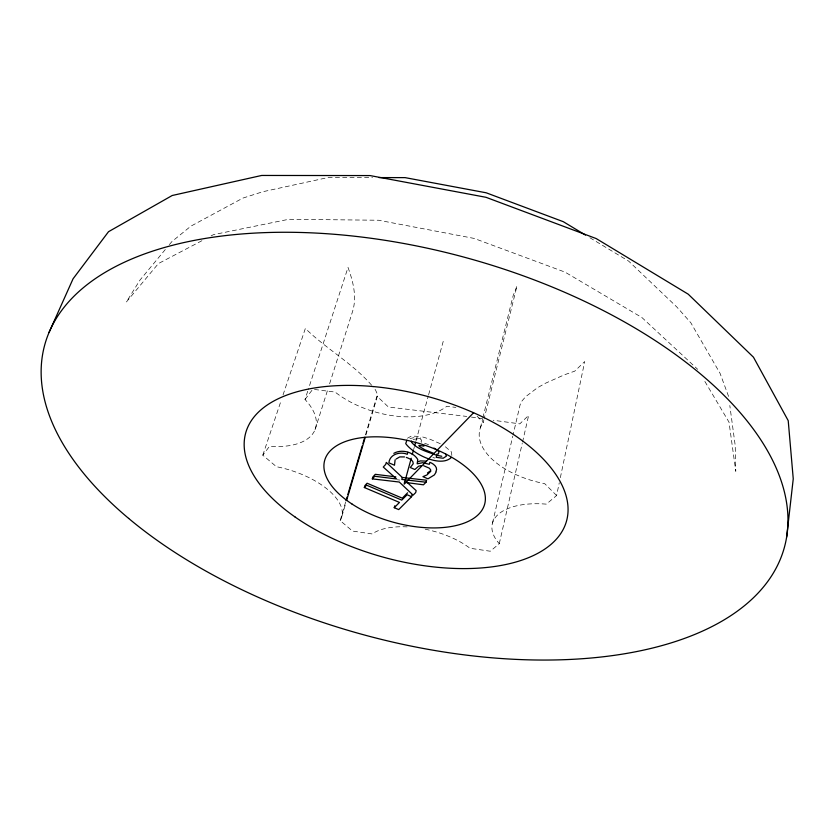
<?xml version="1.0" encoding="UTF-8"?>
<svg xmlns="http://www.w3.org/2000/svg" width="835" height="835" viewBox="0 0 835 835"><rect width="100%" height="100%" fill="white"/><g stroke="black" fill="none" stroke-linecap="round" stroke-linejoin="round"><path stroke-width="0.63" stroke-dasharray="4.17 3.13" d="M451.85 455.461L451.432 451.944L444.366 445.911M425.224 529.202A61.226 28.359 14.6 0 1 470.001 548.261L490.291 551.236L499.278 543.679A65.37 31.887 12.1 0 1 546.341 504.142L556.601 495.52L559.273 482.766M560.348 477.662L584.709 361.555L574.699 371.168L564.22 374.873L545.318 383.307L537.396 387.795L525.622 396.708L522.042 400.904L520.111 404.766L513.055 434.972M499.278 543.679L522.24 443.333M522.533 442.059L528.639 415.392L519.798 423.867L493.141 420.245M492.493 523.044L512.763 436.225M480.375 427.864L482.567 419.055M482.87 417.803L513.139 295.726L517.001 285.904L484.185 418.596M556.601 495.52L544.691 483.653A71.466 38.274 12.3 0 1 483.246 422.395L483.872 419.859M440.264 443.698L429.973 439.21L421.09 436.486L420.548 438.5L413.575 437.728L408.597 438.918M413.607 449.627L414.275 447.163M415.966 441.005L428.292 395.936M428.637 394.684L443.437 340.586M407.167 526.875A61.226 28.359 14.6 0 0 372.191 533.962L352.558 531.081L340.158 520.591L345.669 501.929M365.521 434.732L376.929 396.145L388.442 407.031L466.775 416.435M341.922 516.301L345.982 502.545M365.918 435.045L377.733 395.038L375.552 390.049L372.587 386.261M315.056 429.649L328.03 388.745M329.606 383.787L352.422 311.904C357.213 297.208 353.132 281.478 348.018 267.461L308.23 389.601M340.158 520.591A62.761 29.601 17.4 0 0 276.437 466.713L262.795 455.179L269.559 446.266A68.679 35.122 18.9 0 0 305.015 399.474L307.823 390.843M262.795 455.179L281.385 399.819M283.044 394.892L305.349 328.458C326.172 348.863 352.443 363.183 371.752 385.352M305.015 399.474L312.77 389.246L335.138 392.085A73.167 40.466 16.5 0 0 446.808 406.269L455.837 407.407M165.278 249.561L139.915 280.174L126.315 302.072L158.41 263.568L203.114 240.083M169.369 244.624L171.822 241.67L190.829 226.191L242.891 198.093L262.774 191.737L328.207 177.5L372.504 177.573M407.449 438.229L411.384 436.058L421.09 436.486M211.13 235.867L213.426 234.666L288.785 219.281L378.61 220.242L474.113 238.413L565.065 272.137L641.917 317.53L697.705 369.341M413.033 439.419L416.467 438.959L421.612 439.92L421.059 441.934L431.017 445.587M397.262 479.77L399.829 480.073M471.42 417.082L482.4 418.648M432.895 457.517L434.972 458.071M589.907 237.745L628.724 261.178L676.767 306.946L690.795 322.727L720.073 373.37L728.59 396.448M477.088 416.237L483.246 422.395M704.876 381.438L729.007 422.145L735.781 471.337L735.217 445.566L729.811 405.497"/><path stroke-width="1.25" d="M435.964 471.608C438.385 467.308 433.396 463.634 429.837 462.298L429.315 464.302L422.771 462.684L417.156 463.801L417.771 459.542C413.429 451.892 401.416 448.886 393.828 453.332M786.622 537.176L793.25 478.852L788.219 420.663L753.473 357.213L688.217 294.181L596.159 238.549L485.949 197.29L369.999 175.569L261.689 175.454L172.198 195.505L108.508 231.712L73.062 278.806L49.035 332.476M395.122 459.793L394.496 465.231L388.891 462.83C389.684 454.146 400.195 451.265 407.271 454.303L407.824 452.309M411.415 441.162L411.53 442.247C417.594 449.7 428.125 451.881 436.705 455.336L436.183 457.35L443.176 458.238L446.37 456.161L445.577 453.875M404.338 482.286L423.449 484.811L426.038 482.223L426.56 480.24L402.324 477.474L386.292 462.402L385.728 464.375L383.265 467.047L396.583 478.977L374.738 476.274L372.327 478.883L399.287 482.035L413.137 495.134L415.663 492.608L416.185 490.656L406.76 482.045M394.778 505.78L394.245 507.701L398.712 509.59L411.603 496.679L412.125 494.727M411.248 458.258L404.161 484.154L473.591 412.74M412.25 454.564L413.262 450.869M414.619 445.932L415.632 442.237M402.324 477.474L401.781 479.436L426.038 482.223M372.327 478.883L372.89 476.931L375.291 474.322L395.842 476.858M394.245 507.701L399.474 502.419L364.342 487.525L364.895 485.594L367.087 483.225L402.293 498.182L407.605 492.796M346.034 500.687L347.141 496.95M347.871 494.466L362.213 445.932M362.954 443.437L364.791 437.216M346.723 500.05L365.177 437.54M436.027 472.213L434.388 474.906L427.979 478.841L422.917 476.67L426.946 474.948L430.766 471.284L430.578 469.667L429.2 468.122L423.7 465.763M406.885 440.243L405.726 443.583C412.928 453.875 440.515 467.986 451.328 457.476M364.342 487.525L366.523 485.156L401.76 500.113L407.073 494.748L411.603 496.679M396.145 458.999L399.725 456.912L404.537 456.933M427.478 472.965L430.213 470.982M417.688 461.818L420.37 460.92L426.434 461.139M420.986 465.617L418.606 466.233L414.849 469.5L410.298 467.537L413.241 463.696C413.44 460.022 409.129 458.478 406.311 457.403M436.851 454.094L438.406 453.969L438.928 451.954L436.736 449.71M379.017 177.584L405.079 177.625L486.179 192.791L563.281 221.682L585.471 235.073M441.778 456.265L436.705 455.336M423.971 446.12L418.867 445.41L419.473 446.568L424.848 449.752L433.438 453.238M433.939 448.092L435.88 449.136M128.663 518.42A383.442 195.38 15.3 0 0 765.549 584.375A383.442 195.38 15.3 0 0 349.447 235.679A383.442 195.38 15.3 0 0 128.663 518.42M295.026 516.959A166.353 83.354 15.3 0 0 563.719 528.398A166.353 83.354 15.3 0 0 359.593 385.634A166.353 83.354 15.3 0 0 295.026 516.959M351.973 504.006A82.926 41.426 15.3 0 0 483.966 506.281A82.926 41.426 15.3 0 0 378.005 436.83A82.926 41.426 15.3 0 0 351.973 504.006"/></g></svg>
